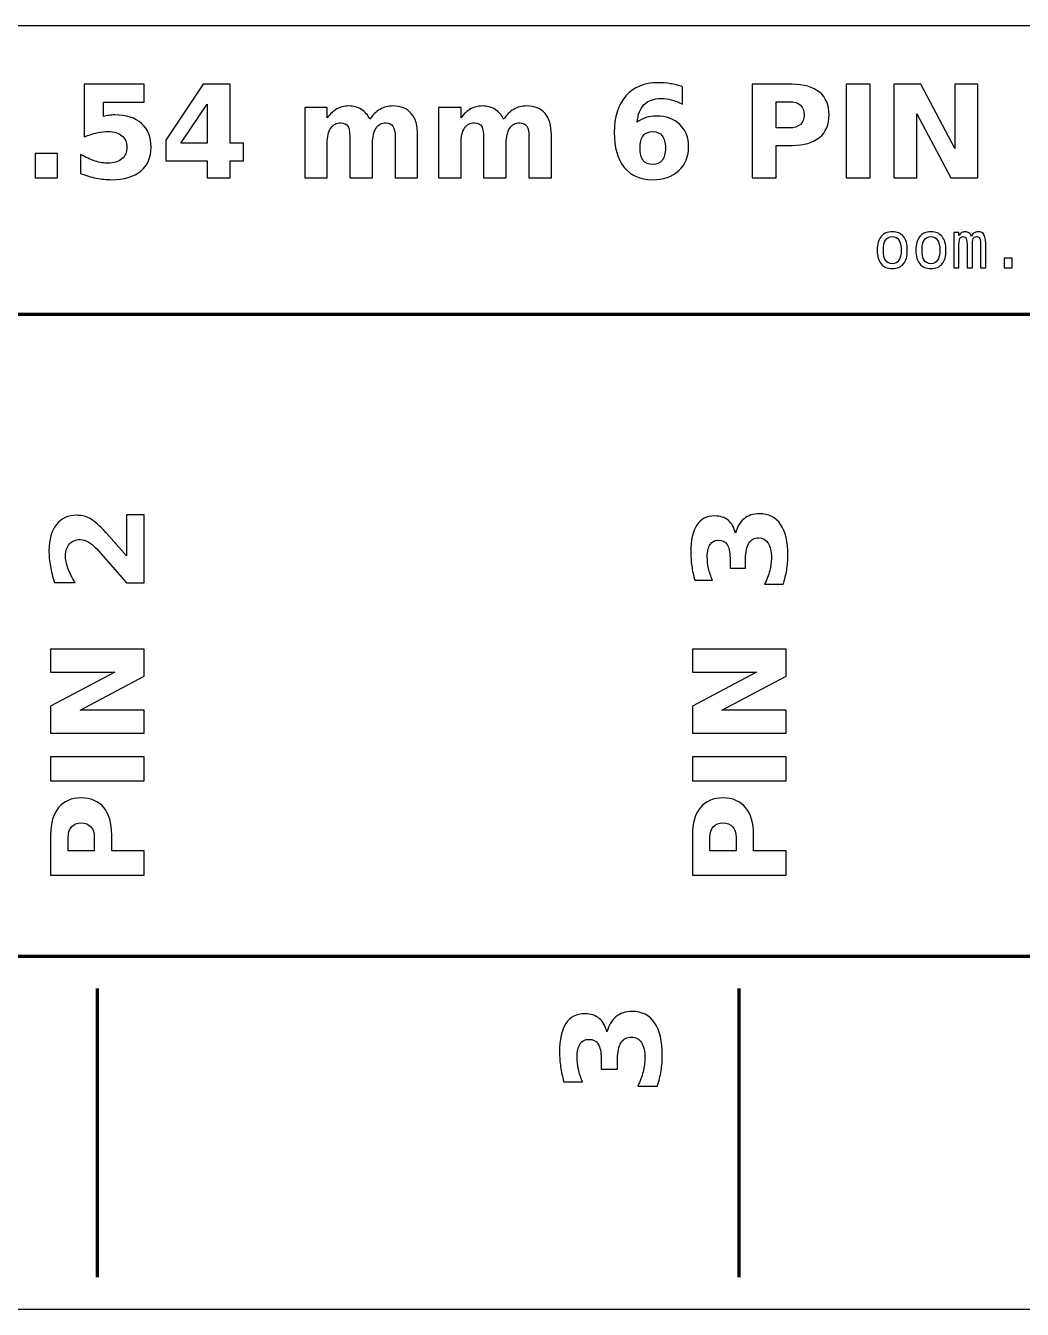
# Model space of a CAD drawing. Header units: centimetres. Extents: x -10.96 to -4.96, y -15.85 to -13.85.
# Drawn here: x -9.612 to -8.059, y -15.85 to -13.85 of the extents above; entities that cross this region are included whole.
import ezdxf

# ---------------------------------------------------------------- set-up
doc = ezdxf.new("R2010")
doc.units = ezdxf.units.CM
doc.header["$MEASUREMENT"] = 0
doc.layers.add('Layer 1', color=7, linetype='Continuous')

msp = doc.modelspace()

# ---------------------------------------------------------------- linework, layer by layer
at = {"layer": 'Layer 1', "color": 7}
msp.add_open_spline([(-10.9625, -13.85), (-10.9625, -13.85), (-4.9625, -13.85), (-4.9625, -13.85), (-4.9625, -13.85), (-4.9625, -13.85), (-4.9625, -15.85), (-4.9625, -15.85), (-4.9625, -15.85), (-4.9625, -15.85), (-10.9625, -15.85), (-10.9625, -15.85), (-10.9625, -15.85), (-10.9625, -15.85), (-10.9625, -13.85), (-10.9625, -13.85)], degree=3, knots=[0, 0, 0, 0, 0.25, 0.25, 0.25, 0.25, 0.5, 0.5, 0.5, 0.5, 0.75, 0.75, 0.75, 0.75, 1, 1, 1, 1], dxfattribs=at)
at = {"layer": 'Layer 1', "color": 250}
for points, knots in [([(-8.5884, -13.94511), (-8.5884, -13.94511), (-8.5884, -13.97208), (-8.5884, -13.97208), (-8.5884, -13.97208), (-8.5946, -13.96914), (-8.6004, -13.96698), (-8.60586, -13.96558), (-8.60586, -13.96558), (-8.61133, -13.96418), (-8.6167, -13.96348), (-8.6219, -13.96348), (-8.6219, -13.96348), (-8.6331, -13.96348), (-8.6418, -13.96658), (-8.64806, -13.97281), (-8.64806, -13.97281), (-8.6543, -13.97901), (-8.65796, -13.98824), (-8.659, -14.00048), (-8.659, -14.00048), (-8.6547, -13.99731), (-8.65003, -13.99491), (-8.64503, -13.99331), (-8.64503, -13.99331), (-8.64003, -13.99171), (-8.63456, -13.99091), (-8.62863, -13.99091), (-8.62863, -13.99091), (-8.61373, -13.99091), (-8.6017, -13.99528), (-8.59256, -14.00401), (-8.59256, -14.00401), (-8.5834, -14.01271), (-8.57883, -14.02414), (-8.57883, -14.03828), (-8.57883, -14.03828), (-8.57883, -14.05391), (-8.58393, -14.06641), (-8.59416, -14.07584), (-8.59416, -14.07584), (-8.60436, -14.08524), (-8.6181, -14.08994), (-8.63526, -14.08994), (-8.63526, -14.08994), (-8.6542, -14.08994), (-8.66886, -14.08354), (-8.67926, -14.07074), (-8.67926, -14.07074), (-8.68963, -14.05798), (-8.69483, -14.03981), (-8.69483, -14.01631), (-8.69483, -14.01631), (-8.69483, -13.99224), (-8.68876, -13.97331), (-8.67663, -13.95954), (-8.67663, -13.95954), (-8.66446, -13.94578), (-8.64783, -13.93888), (-8.62666, -13.93888), (-8.62666, -13.93888), (-8.61996, -13.93888), (-8.61346, -13.93941), (-8.60713, -13.94044), (-8.60713, -13.94044), (-8.60083, -13.94148), (-8.5946, -13.94304), (-8.5884, -13.94511)], [0, 0, 0, 0, 0.0588235, 0.0588235, 0.0588235, 0.0588235, 0.1176471, 0.1176471, 0.1176471, 0.1176471, 0.1764706, 0.1764706, 0.1764706, 0.1764706, 0.2352941, 0.2352941, 0.2352941, 0.2352941, 0.2941176, 0.2941176, 0.2941176, 0.2941176, 0.3529412, 0.3529412, 0.3529412, 0.3529412, 0.4117647, 0.4117647, 0.4117647, 0.4117647, 0.4705882, 0.4705882, 0.4705882, 0.4705882, 0.5294118, 0.5294118, 0.5294118, 0.5294118, 0.5882353, 0.5882353, 0.5882353, 0.5882353, 0.6470588, 0.6470588, 0.6470588, 0.6470588, 0.7058824, 0.7058824, 0.7058824, 0.7058824, 0.7647059, 0.7647059, 0.7647059, 0.7647059, 0.8235294, 0.8235294, 0.8235294, 0.8235294, 0.8823529, 0.8823529, 0.8823529, 0.8823529, 0.9411765, 0.9411765, 0.9411765, 0.9411765, 1, 1, 1, 1]), ([(-9.52043, -13.94131), (-9.52043, -13.94131), (-9.42696, -13.94131), (-9.42696, -13.94131), (-9.42696, -13.94131), (-9.42696, -13.94131), (-9.42696, -13.96894), (-9.42696, -13.96894), (-9.42696, -13.96894), (-9.42696, -13.96894), (-9.49046, -13.96894), (-9.49046, -13.96894), (-9.49046, -13.96894), (-9.49046, -13.96894), (-9.49046, -13.99151), (-9.49046, -13.99151), (-9.49046, -13.99151), (-9.4876, -13.99074), (-9.48473, -13.99014), (-9.48183, -13.98971), (-9.48183, -13.98971), (-9.47893, -13.98928), (-9.4759, -13.98908), (-9.4728, -13.98908), (-9.4728, -13.98908), (-9.455, -13.98908), (-9.44116, -13.99351), (-9.43126, -14.00241), (-9.43126, -14.00241), (-9.42136, -14.01128), (-9.41643, -14.02368), (-9.41643, -14.03954), (-9.41643, -14.03954), (-9.41643, -14.05531), (-9.42183, -14.06764), (-9.4326, -14.07658), (-9.4326, -14.07658), (-9.44336, -14.08548), (-9.45833, -14.08994), (-9.47746, -14.08994), (-9.47746, -14.08994), (-9.48573, -14.08994), (-9.49393, -14.08914), (-9.50203, -14.08754), (-9.50203, -14.08754), (-9.51013, -14.08594), (-9.5182, -14.08354), (-9.5262, -14.08028), (-9.5262, -14.08028), (-9.5262, -14.08028), (-9.5262, -14.05068), (-9.5262, -14.05068), (-9.5262, -14.05068), (-9.51826, -14.05524), (-9.51073, -14.05864), (-9.5036, -14.06091), (-9.5036, -14.06091), (-9.49646, -14.06321), (-9.48973, -14.06434), (-9.48343, -14.06434), (-9.48343, -14.06434), (-9.4743, -14.06434), (-9.46713, -14.06211), (-9.4619, -14.05764), (-9.4619, -14.05764), (-9.45666, -14.05321), (-9.45403, -14.04718), (-9.45403, -14.03954), (-9.45403, -14.03954), (-9.45403, -14.03188), (-9.45666, -14.02584), (-9.4619, -14.02141), (-9.4619, -14.02141), (-9.46713, -14.01698), (-9.4743, -14.01478), (-9.48343, -14.01478), (-9.48343, -14.01478), (-9.48883, -14.01478), (-9.4946, -14.01548), (-9.5007, -14.01688), (-9.5007, -14.01688), (-9.50683, -14.01828), (-9.5134, -14.02044), (-9.52043, -14.02338), (-9.52043, -14.02338), (-9.52043, -14.02338), (-9.52043, -13.94131), (-9.52043, -13.94131)], [0, 0, 0, 0, 0.0454545, 0.0454545, 0.0454545, 0.0454545, 0.0909091, 0.0909091, 0.0909091, 0.0909091, 0.1363636, 0.1363636, 0.1363636, 0.1363636, 0.1818182, 0.1818182, 0.1818182, 0.1818182, 0.2272727, 0.2272727, 0.2272727, 0.2272727, 0.2727273, 0.2727273, 0.2727273, 0.2727273, 0.3181818, 0.3181818, 0.3181818, 0.3181818, 0.3636364, 0.3636364, 0.3636364, 0.3636364, 0.4090909, 0.4090909, 0.4090909, 0.4090909, 0.4545455, 0.4545455, 0.4545455, 0.4545455, 0.5, 0.5, 0.5, 0.5, 0.5454545, 0.5454545, 0.5454545, 0.5454545, 0.5909091, 0.5909091, 0.5909091, 0.5909091, 0.6363636, 0.6363636, 0.6363636, 0.6363636, 0.6818182, 0.6818182, 0.6818182, 0.6818182, 0.7272727, 0.7272727, 0.7272727, 0.7272727, 0.7727273, 0.7727273, 0.7727273, 0.7727273, 0.8181818, 0.8181818, 0.8181818, 0.8181818, 0.8636364, 0.8636364, 0.8636364, 0.8636364, 0.9090909, 0.9090909, 0.9090909, 0.9090909, 0.9545455, 0.9545455, 0.9545455, 0.9545455, 1, 1, 1, 1]), ([(-9.33506, -13.94131), (-9.33506, -13.94131), (-9.29326, -13.94131), (-9.29326, -13.94131), (-9.29326, -13.94131), (-9.29326, -13.94131), (-9.29326, -14.03331), (-9.29326, -14.03331), (-9.29326, -14.03331), (-9.29326, -14.03331), (-9.27246, -14.03331), (-9.27246, -14.03331), (-9.27246, -14.03331), (-9.27246, -14.03331), (-9.27246, -14.06054), (-9.27246, -14.06054), (-9.27246, -14.06054), (-9.27246, -14.06054), (-9.29326, -14.06054), (-9.29326, -14.06054), (-9.29326, -14.06054), (-9.29326, -14.06054), (-9.29326, -14.08711), (-9.29326, -14.08711), (-9.29326, -14.08711), (-9.29326, -14.08711), (-9.32879, -14.08711), (-9.32879, -14.08711), (-9.32879, -14.08711), (-9.32879, -14.08711), (-9.32879, -14.06054), (-9.32879, -14.06054), (-9.32879, -14.06054), (-9.32879, -14.06054), (-9.39346, -14.06054), (-9.39346, -14.06054), (-9.39346, -14.06054), (-9.39346, -14.06054), (-9.39346, -14.02831), (-9.39346, -14.02831), (-9.39346, -14.02831), (-9.39346, -14.02831), (-9.33506, -13.94131), (-9.33506, -13.94131)], [0, 0, 0, 0, 0.0909091, 0.0909091, 0.0909091, 0.0909091, 0.1818182, 0.1818182, 0.1818182, 0.1818182, 0.2727273, 0.2727273, 0.2727273, 0.2727273, 0.3636364, 0.3636364, 0.3636364, 0.3636364, 0.4545455, 0.4545455, 0.4545455, 0.4545455, 0.5454545, 0.5454545, 0.5454545, 0.5454545, 0.6363636, 0.6363636, 0.6363636, 0.6363636, 0.7272727, 0.7272727, 0.7272727, 0.7272727, 0.8181818, 0.8181818, 0.8181818, 0.8181818, 0.9090909, 0.9090909, 0.9090909, 0.9090909, 1, 1, 1, 1]), ([(-8.48006, -13.94131), (-8.48006, -13.94131), (-8.41766, -13.94131), (-8.41766, -13.94131), (-8.41766, -13.94131), (-8.3991, -13.94131), (-8.38486, -13.94544), (-8.37493, -13.95368), (-8.37493, -13.95368), (-8.365, -13.96191), (-8.36003, -13.97364), (-8.36003, -13.98888), (-8.36003, -13.98888), (-8.36003, -14.00414), (-8.365, -14.01591), (-8.37493, -14.02414), (-8.37493, -14.02414), (-8.38486, -14.03238), (-8.3991, -14.03651), (-8.41766, -14.03651), (-8.41766, -14.03651), (-8.41766, -14.03651), (-8.44246, -14.03651), (-8.44246, -14.03651), (-8.44246, -14.03651), (-8.44246, -14.03651), (-8.44246, -14.08711), (-8.44246, -14.08711), (-8.44246, -14.08711), (-8.44246, -14.08711), (-8.48006, -14.08711), (-8.48006, -14.08711), (-8.48006, -14.08711), (-8.48006, -14.08711), (-8.48006, -13.94131), (-8.48006, -13.94131)], [0, 0, 0, 0, 0.1111111, 0.1111111, 0.1111111, 0.1111111, 0.2222222, 0.2222222, 0.2222222, 0.2222222, 0.3333333, 0.3333333, 0.3333333, 0.3333333, 0.4444444, 0.4444444, 0.4444444, 0.4444444, 0.5555556, 0.5555556, 0.5555556, 0.5555556, 0.6666667, 0.6666667, 0.6666667, 0.6666667, 0.7777778, 0.7777778, 0.7777778, 0.7777778, 0.8888889, 0.8888889, 0.8888889, 0.8888889, 1, 1, 1, 1]), ([(-8.33349, -13.94131), (-8.33349, -13.94131), (-8.29589, -13.94131), (-8.29589, -13.94131), (-8.29589, -13.94131), (-8.29589, -13.94131), (-8.29589, -14.08711), (-8.29589, -14.08711), (-8.29589, -14.08711), (-8.29589, -14.08711), (-8.33349, -14.08711), (-8.33349, -14.08711), (-8.33349, -14.08711), (-8.33349, -14.08711), (-8.33349, -13.94131), (-8.33349, -13.94131)], [0, 0, 0, 0, 0.25, 0.25, 0.25, 0.25, 0.5, 0.5, 0.5, 0.5, 0.75, 0.75, 0.75, 0.75, 1, 1, 1, 1]), ([(-8.25909, -13.94131), (-8.25909, -13.94131), (-8.21709, -13.94131), (-8.21709, -13.94131), (-8.21709, -13.94131), (-8.21709, -13.94131), (-8.16406, -14.04131), (-8.16406, -14.04131), (-8.16406, -14.04131), (-8.16406, -14.04131), (-8.16406, -13.94131), (-8.16406, -13.94131), (-8.16406, -13.94131), (-8.16406, -13.94131), (-8.12843, -13.94131), (-8.12843, -13.94131), (-8.12843, -13.94131), (-8.12843, -13.94131), (-8.12843, -14.08711), (-8.12843, -14.08711), (-8.12843, -14.08711), (-8.12843, -14.08711), (-8.17043, -14.08711), (-8.17043, -14.08711), (-8.17043, -14.08711), (-8.17043, -14.08711), (-8.22346, -13.98711), (-8.22346, -13.98711), (-8.22346, -13.98711), (-8.22346, -13.98711), (-8.22346, -14.08711), (-8.22346, -14.08711), (-8.22346, -14.08711), (-8.22346, -14.08711), (-8.25909, -14.08711), (-8.25909, -14.08711), (-8.25909, -14.08711), (-8.25909, -14.08711), (-8.25909, -13.94131), (-8.25909, -13.94131)], [0, 0, 0, 0, 0.1, 0.1, 0.1, 0.1, 0.2, 0.2, 0.2, 0.2, 0.3, 0.3, 0.3, 0.3, 0.4, 0.4, 0.4, 0.4, 0.5, 0.5, 0.5, 0.5, 0.6, 0.6, 0.6, 0.6, 0.7, 0.7, 0.7, 0.7, 0.8, 0.8, 0.8, 0.8, 0.9, 0.9, 0.9, 0.9, 1, 1, 1, 1]), ([(-9.32879, -13.97228), (-9.32879, -13.97228), (-9.37003, -14.03331), (-9.37003, -14.03331), (-9.37003, -14.03331), (-9.37003, -14.03331), (-9.32879, -14.03331), (-9.32879, -14.03331), (-9.32879, -14.03331), (-9.32879, -14.03331), (-9.32879, -13.97228), (-9.32879, -13.97228)], [0, 0, 0, 0, 0.3333333, 0.3333333, 0.3333333, 0.3333333, 0.6666667, 0.6666667, 0.6666667, 0.6666667, 1, 1, 1, 1]), ([(-9.07549, -13.99591), (-9.07106, -13.98914), (-9.06583, -13.98398), (-9.05973, -13.98044), (-9.05973, -13.98044), (-9.05363, -13.97688), (-9.04696, -13.97511), (-9.03966, -13.97511), (-9.03966, -13.97511), (-9.02709, -13.97511), (-9.01753, -13.97898), (-9.01096, -13.98674), (-9.01096, -13.98674), (-9.00439, -13.99448), (-9.00109, -14.00574), (-9.00109, -14.02051), (-9.00109, -14.02051), (-9.00109, -14.02051), (-9.00109, -14.08711), (-9.00109, -14.08711), (-9.00109, -14.08711), (-9.00109, -14.08711), (-9.03626, -14.08711), (-9.03626, -14.08711), (-9.03626, -14.08711), (-9.03626, -14.08711), (-9.03626, -14.03008), (-9.03626, -14.03008), (-9.03626, -14.03008), (-9.03619, -14.02924), (-9.03616, -14.02838), (-9.03613, -14.02744), (-9.03613, -14.02744), (-9.03609, -14.02654), (-9.03606, -14.02524), (-9.03606, -14.02354), (-9.03606, -14.02354), (-9.03606, -14.01581), (-9.03719, -14.01018), (-9.03949, -14.00671), (-9.03949, -14.00671), (-9.04176, -14.00321), (-9.04543, -14.00148), (-9.05049, -14.00148), (-9.05049, -14.00148), (-9.05716, -14.00148), (-9.06226, -14.00421), (-9.06589, -14.00968), (-9.06589, -14.00968), (-9.06949, -14.01514), (-9.07136, -14.02304), (-9.07149, -14.03341), (-9.07149, -14.03341), (-9.07149, -14.03341), (-9.07149, -14.08711), (-9.07149, -14.08711), (-9.07149, -14.08711), (-9.07149, -14.08711), (-9.10666, -14.08711), (-9.10666, -14.08711), (-9.10666, -14.08711), (-9.10666, -14.08711), (-9.10666, -14.03008), (-9.10666, -14.03008), (-9.10666, -14.03008), (-9.10666, -14.01798), (-9.10769, -14.01018), (-9.10979, -14.00671), (-9.10979, -14.00671), (-9.11186, -14.00321), (-9.11556, -14.00148), (-9.12089, -14.00148), (-9.12089, -14.00148), (-9.12763, -14.00148), (-9.13279, -14.00424), (-9.13643, -14.00974), (-9.13643, -14.00974), (-9.14006, -14.01524), (-9.14189, -14.02308), (-9.14189, -14.03331), (-9.14189, -14.03331), (-9.14189, -14.03331), (-9.14189, -14.08711), (-9.14189, -14.08711), (-9.14189, -14.08711), (-9.14189, -14.08711), (-9.17706, -14.08711), (-9.17706, -14.08711), (-9.17706, -14.08711), (-9.17706, -14.08711), (-9.17706, -13.97774), (-9.17706, -13.97774), (-9.17706, -13.97774), (-9.17706, -13.97774), (-9.14189, -13.97774), (-9.14189, -13.97774), (-9.14189, -13.97774), (-9.14189, -13.97774), (-9.14189, -13.99378), (-9.14189, -13.99378), (-9.14189, -13.99378), (-9.13759, -13.98758), (-9.13266, -13.98294), (-9.12709, -13.97981), (-9.12709, -13.97981), (-9.12153, -13.97668), (-9.11539, -13.97511), (-9.10869, -13.97511), (-9.10869, -13.97511), (-9.10116, -13.97511), (-9.09446, -13.97694), (-9.08869, -13.98058), (-9.08869, -13.98058), (-9.08289, -13.98424), (-9.07849, -13.98934), (-9.07549, -13.99591)], [0, 0, 0, 0, 0.0344828, 0.0344828, 0.0344828, 0.0344828, 0.0689655, 0.0689655, 0.0689655, 0.0689655, 0.1034483, 0.1034483, 0.1034483, 0.1034483, 0.137931, 0.137931, 0.137931, 0.137931, 0.1724138, 0.1724138, 0.1724138, 0.1724138, 0.2068966, 0.2068966, 0.2068966, 0.2068966, 0.2413793, 0.2413793, 0.2413793, 0.2413793, 0.2758621, 0.2758621, 0.2758621, 0.2758621, 0.3103448, 0.3103448, 0.3103448, 0.3103448, 0.3448276, 0.3448276, 0.3448276, 0.3448276, 0.3793103, 0.3793103, 0.3793103, 0.3793103, 0.4137931, 0.4137931, 0.4137931, 0.4137931, 0.4482759, 0.4482759, 0.4482759, 0.4482759, 0.4827586, 0.4827586, 0.4827586, 0.4827586, 0.5172414, 0.5172414, 0.5172414, 0.5172414, 0.5517241, 0.5517241, 0.5517241, 0.5517241, 0.5862069, 0.5862069, 0.5862069, 0.5862069, 0.6206897, 0.6206897, 0.6206897, 0.6206897, 0.6551724, 0.6551724, 0.6551724, 0.6551724, 0.6896552, 0.6896552, 0.6896552, 0.6896552, 0.7241379, 0.7241379, 0.7241379, 0.7241379, 0.7586207, 0.7586207, 0.7586207, 0.7586207, 0.7931034, 0.7931034, 0.7931034, 0.7931034, 0.8275862, 0.8275862, 0.8275862, 0.8275862, 0.862069, 0.862069, 0.862069, 0.862069, 0.8965517, 0.8965517, 0.8965517, 0.8965517, 0.9310345, 0.9310345, 0.9310345, 0.9310345, 0.9655172, 0.9655172, 0.9655172, 0.9655172, 1, 1, 1, 1]), ([(-8.86709, -13.99591), (-8.86266, -13.98914), (-8.85743, -13.98398), (-8.85133, -13.98044), (-8.85133, -13.98044), (-8.84523, -13.97688), (-8.83856, -13.97511), (-8.83126, -13.97511), (-8.83126, -13.97511), (-8.81869, -13.97511), (-8.80913, -13.97898), (-8.80256, -13.98674), (-8.80256, -13.98674), (-8.79599, -13.99448), (-8.79269, -14.00574), (-8.79269, -14.02051), (-8.79269, -14.02051), (-8.79269, -14.02051), (-8.79269, -14.08711), (-8.79269, -14.08711), (-8.79269, -14.08711), (-8.79269, -14.08711), (-8.82786, -14.08711), (-8.82786, -14.08711), (-8.82786, -14.08711), (-8.82786, -14.08711), (-8.82786, -14.03008), (-8.82786, -14.03008), (-8.82786, -14.03008), (-8.82779, -14.02924), (-8.82776, -14.02838), (-8.82773, -14.02744), (-8.82773, -14.02744), (-8.82769, -14.02654), (-8.82766, -14.02524), (-8.82766, -14.02354), (-8.82766, -14.02354), (-8.82766, -14.01581), (-8.82879, -14.01018), (-8.83109, -14.00671), (-8.83109, -14.00671), (-8.83336, -14.00321), (-8.83703, -14.00148), (-8.84209, -14.00148), (-8.84209, -14.00148), (-8.84876, -14.00148), (-8.85386, -14.00421), (-8.85749, -14.00968), (-8.85749, -14.00968), (-8.86109, -14.01514), (-8.86296, -14.02304), (-8.86309, -14.03341), (-8.86309, -14.03341), (-8.86309, -14.03341), (-8.86309, -14.08711), (-8.86309, -14.08711), (-8.86309, -14.08711), (-8.86309, -14.08711), (-8.89826, -14.08711), (-8.89826, -14.08711), (-8.89826, -14.08711), (-8.89826, -14.08711), (-8.89826, -14.03008), (-8.89826, -14.03008), (-8.89826, -14.03008), (-8.89826, -14.01798), (-8.89929, -14.01018), (-8.90139, -14.00671), (-8.90139, -14.00671), (-8.90346, -14.00321), (-8.90716, -14.00148), (-8.91249, -14.00148), (-8.91249, -14.00148), (-8.91923, -14.00148), (-8.92439, -14.00424), (-8.92803, -14.00974), (-8.92803, -14.00974), (-8.93166, -14.01524), (-8.93349, -14.02308), (-8.93349, -14.03331), (-8.93349, -14.03331), (-8.93349, -14.03331), (-8.93349, -14.08711), (-8.93349, -14.08711), (-8.93349, -14.08711), (-8.93349, -14.08711), (-8.96866, -14.08711), (-8.96866, -14.08711), (-8.96866, -14.08711), (-8.96866, -14.08711), (-8.96866, -13.97774), (-8.96866, -13.97774), (-8.96866, -13.97774), (-8.96866, -13.97774), (-8.93349, -13.97774), (-8.93349, -13.97774), (-8.93349, -13.97774), (-8.93349, -13.97774), (-8.93349, -13.99378), (-8.93349, -13.99378), (-8.93349, -13.99378), (-8.92919, -13.98758), (-8.92426, -13.98294), (-8.91869, -13.97981), (-8.91869, -13.97981), (-8.91313, -13.97668), (-8.90699, -13.97511), (-8.90029, -13.97511), (-8.90029, -13.97511), (-8.89276, -13.97511), (-8.88606, -13.97694), (-8.88029, -13.98058), (-8.88029, -13.98058), (-8.87449, -13.98424), (-8.87009, -13.98934), (-8.86709, -13.99591)], [0, 0, 0, 0, 0.0344828, 0.0344828, 0.0344828, 0.0344828, 0.0689655, 0.0689655, 0.0689655, 0.0689655, 0.1034483, 0.1034483, 0.1034483, 0.1034483, 0.137931, 0.137931, 0.137931, 0.137931, 0.1724138, 0.1724138, 0.1724138, 0.1724138, 0.2068966, 0.2068966, 0.2068966, 0.2068966, 0.2413793, 0.2413793, 0.2413793, 0.2413793, 0.2758621, 0.2758621, 0.2758621, 0.2758621, 0.3103448, 0.3103448, 0.3103448, 0.3103448, 0.3448276, 0.3448276, 0.3448276, 0.3448276, 0.3793103, 0.3793103, 0.3793103, 0.3793103, 0.4137931, 0.4137931, 0.4137931, 0.4137931, 0.4482759, 0.4482759, 0.4482759, 0.4482759, 0.4827586, 0.4827586, 0.4827586, 0.4827586, 0.5172414, 0.5172414, 0.5172414, 0.5172414, 0.5517241, 0.5517241, 0.5517241, 0.5517241, 0.5862069, 0.5862069, 0.5862069, 0.5862069, 0.6206897, 0.6206897, 0.6206897, 0.6206897, 0.6551724, 0.6551724, 0.6551724, 0.6551724, 0.6896552, 0.6896552, 0.6896552, 0.6896552, 0.7241379, 0.7241379, 0.7241379, 0.7241379, 0.7586207, 0.7586207, 0.7586207, 0.7586207, 0.7931034, 0.7931034, 0.7931034, 0.7931034, 0.8275862, 0.8275862, 0.8275862, 0.8275862, 0.862069, 0.862069, 0.862069, 0.862069, 0.8965517, 0.8965517, 0.8965517, 0.8965517, 0.9310345, 0.9310345, 0.9310345, 0.9310345, 0.9655172, 0.9655172, 0.9655172, 0.9655172, 1, 1, 1, 1]), ([(-8.44246, -13.96854), (-8.44246, -13.96854), (-8.44246, -14.00928), (-8.44246, -14.00928), (-8.44246, -14.00928), (-8.44246, -14.00928), (-8.42166, -14.00928), (-8.42166, -14.00928), (-8.42166, -14.00928), (-8.41436, -14.00928), (-8.40873, -14.00751), (-8.40476, -14.00394), (-8.40476, -14.00394), (-8.4008, -14.00041), (-8.3988, -13.99538), (-8.3988, -13.98888), (-8.3988, -13.98888), (-8.3988, -13.98234), (-8.4008, -13.97734), (-8.40476, -13.97381), (-8.40476, -13.97381), (-8.40873, -13.97031), (-8.41436, -13.96854), (-8.42166, -13.96854), (-8.42166, -13.96854), (-8.42166, -13.96854), (-8.44246, -13.96854), (-8.44246, -13.96854)], [0, 0, 0, 0, 0.1428571, 0.1428571, 0.1428571, 0.1428571, 0.2857143, 0.2857143, 0.2857143, 0.2857143, 0.4285714, 0.4285714, 0.4285714, 0.4285714, 0.5714286, 0.5714286, 0.5714286, 0.5714286, 0.7142857, 0.7142857, 0.7142857, 0.7142857, 0.8571429, 0.8571429, 0.8571429, 0.8571429, 1, 1, 1, 1]), ([(-8.63486, -14.01514), (-8.64146, -14.01514), (-8.6464, -14.01728), (-8.64966, -14.02154), (-8.64966, -14.02154), (-8.65296, -14.02581), (-8.6546, -14.03221), (-8.6546, -14.04071), (-8.6546, -14.04071), (-8.6546, -14.04924), (-8.65296, -14.05564), (-8.64966, -14.05991), (-8.64966, -14.05991), (-8.6464, -14.06418), (-8.64146, -14.06631), (-8.63486, -14.06631), (-8.63486, -14.06631), (-8.62823, -14.06631), (-8.62326, -14.06418), (-8.62, -14.05991), (-8.62, -14.05991), (-8.6167, -14.05564), (-8.61506, -14.04924), (-8.61506, -14.04071), (-8.61506, -14.04071), (-8.61506, -14.03221), (-8.6167, -14.02581), (-8.62, -14.02154), (-8.62, -14.02154), (-8.62326, -14.01728), (-8.62823, -14.01514), (-8.63486, -14.01514)], [0, 0, 0, 0, 0.125, 0.125, 0.125, 0.125, 0.25, 0.25, 0.25, 0.25, 0.375, 0.375, 0.375, 0.375, 0.5, 0.5, 0.5, 0.5, 0.625, 0.625, 0.625, 0.625, 0.75, 0.75, 0.75, 0.75, 0.875, 0.875, 0.875, 0.875, 1, 1, 1, 1]), ([(-9.5972, -14.04931), (-9.5972, -14.04931), (-9.56203, -14.04931), (-9.56203, -14.04931), (-9.56203, -14.04931), (-9.56203, -14.04931), (-9.56203, -14.08711), (-9.56203, -14.08711), (-9.56203, -14.08711), (-9.56203, -14.08711), (-9.5972, -14.08711), (-9.5972, -14.08711), (-9.5972, -14.08711), (-9.5972, -14.08711), (-9.5972, -14.04931), (-9.5972, -14.04931)], [0, 0, 0, 0, 0.25, 0.25, 0.25, 0.25, 0.5, 0.5, 0.5, 0.5, 0.75, 0.75, 0.75, 0.75, 1, 1, 1, 1]), ([(-8.26153, -14.1711), (-8.25394, -14.1711), (-8.24814, -14.17355), (-8.24413, -14.17847), (-8.24413, -14.17847), (-8.24011, -14.18338), (-8.23809, -14.1905), (-8.23809, -14.1998), (-8.23809, -14.1998), (-8.23809, -14.20915), (-8.24009, -14.21627), (-8.24409, -14.22117), (-8.24409, -14.22117), (-8.24811, -14.22607), (-8.25391, -14.22852), (-8.26153, -14.22852), (-8.26153, -14.22852), (-8.26913, -14.22852), (-8.27491, -14.22607), (-8.27893, -14.22117), (-8.27893, -14.22117), (-8.28293, -14.21627), (-8.28493, -14.20915), (-8.28493, -14.1998), (-8.28493, -14.1998), (-8.28493, -14.1905), (-8.28293, -14.18338), (-8.27893, -14.17847), (-8.27893, -14.17847), (-8.27491, -14.17355), (-8.26913, -14.1711), (-8.26153, -14.1711)], [0, 0, 0, 0, 0.125, 0.125, 0.125, 0.125, 0.25, 0.25, 0.25, 0.25, 0.375, 0.375, 0.375, 0.375, 0.5, 0.5, 0.5, 0.5, 0.625, 0.625, 0.625, 0.625, 0.75, 0.75, 0.75, 0.75, 0.875, 0.875, 0.875, 0.875, 1, 1, 1, 1]), ([(-8.26153, -14.17872), (-8.26609, -14.17872), (-8.26954, -14.18048), (-8.27189, -14.18403), (-8.27189, -14.18403), (-8.27424, -14.18758), (-8.27541, -14.19285), (-8.27541, -14.1998), (-8.27541, -14.1998), (-8.27541, -14.20673), (-8.27424, -14.21198), (-8.27189, -14.21555), (-8.27189, -14.21555), (-8.26954, -14.21912), (-8.26609, -14.2209), (-8.26153, -14.2209), (-8.26153, -14.2209), (-8.25694, -14.2209), (-8.25348, -14.21912), (-8.25113, -14.21555), (-8.25113, -14.21555), (-8.24878, -14.21198), (-8.24761, -14.20673), (-8.24761, -14.1998), (-8.24761, -14.1998), (-8.24761, -14.19285), (-8.24878, -14.18758), (-8.25113, -14.18403), (-8.25113, -14.18403), (-8.25348, -14.18048), (-8.25694, -14.17872), (-8.26153, -14.17872)], [0, 0, 0, 0, 0.125, 0.125, 0.125, 0.125, 0.25, 0.25, 0.25, 0.25, 0.375, 0.375, 0.375, 0.375, 0.5, 0.5, 0.5, 0.5, 0.625, 0.625, 0.625, 0.625, 0.75, 0.75, 0.75, 0.75, 0.875, 0.875, 0.875, 0.875, 1, 1, 1, 1]), ([(-8.20133, -14.1711), (-8.19374, -14.1711), (-8.18794, -14.17355), (-8.18393, -14.17847), (-8.18393, -14.17847), (-8.17991, -14.18338), (-8.17789, -14.1905), (-8.17789, -14.1998), (-8.17789, -14.1998), (-8.17789, -14.20915), (-8.17989, -14.21627), (-8.18389, -14.22117), (-8.18389, -14.22117), (-8.18791, -14.22607), (-8.19371, -14.22852), (-8.20133, -14.22852), (-8.20133, -14.22852), (-8.20893, -14.22852), (-8.21471, -14.22607), (-8.21873, -14.22117), (-8.21873, -14.22117), (-8.22273, -14.21627), (-8.22473, -14.20915), (-8.22473, -14.1998), (-8.22473, -14.1998), (-8.22473, -14.1905), (-8.22273, -14.18338), (-8.21873, -14.17847), (-8.21873, -14.17847), (-8.21471, -14.17355), (-8.20893, -14.1711), (-8.20133, -14.1711)], [0, 0, 0, 0, 0.125, 0.125, 0.125, 0.125, 0.25, 0.25, 0.25, 0.25, 0.375, 0.375, 0.375, 0.375, 0.5, 0.5, 0.5, 0.5, 0.625, 0.625, 0.625, 0.625, 0.75, 0.75, 0.75, 0.75, 0.875, 0.875, 0.875, 0.875, 1, 1, 1, 1]), ([(-8.20133, -14.17872), (-8.20589, -14.17872), (-8.20934, -14.18048), (-8.21169, -14.18403), (-8.21169, -14.18403), (-8.21404, -14.18758), (-8.21521, -14.19285), (-8.21521, -14.1998), (-8.21521, -14.1998), (-8.21521, -14.20673), (-8.21404, -14.21198), (-8.21169, -14.21555), (-8.21169, -14.21555), (-8.20934, -14.21912), (-8.20589, -14.2209), (-8.20133, -14.2209), (-8.20133, -14.2209), (-8.19674, -14.2209), (-8.19328, -14.21912), (-8.19093, -14.21555), (-8.19093, -14.21555), (-8.18858, -14.21198), (-8.18741, -14.20673), (-8.18741, -14.1998), (-8.18741, -14.1998), (-8.18741, -14.19285), (-8.18858, -14.18758), (-8.19093, -14.18403), (-8.19093, -14.18403), (-8.19328, -14.18048), (-8.19674, -14.17872), (-8.20133, -14.17872)], [0, 0, 0, 0, 0.125, 0.125, 0.125, 0.125, 0.25, 0.25, 0.25, 0.25, 0.375, 0.375, 0.375, 0.375, 0.5, 0.5, 0.5, 0.5, 0.625, 0.625, 0.625, 0.625, 0.75, 0.75, 0.75, 0.75, 0.875, 0.875, 0.875, 0.875, 1, 1, 1, 1]), ([(-8.13821, -14.17798), (-8.13711, -14.17563), (-8.13569, -14.1739), (-8.13398, -14.17278), (-8.13398, -14.17278), (-8.13228, -14.17167), (-8.13021, -14.1711), (-8.12781, -14.1711), (-8.12781, -14.1711), (-8.12341, -14.1711), (-8.12031, -14.1728), (-8.11851, -14.1762), (-8.11851, -14.1762), (-8.11669, -14.1796), (-8.11579, -14.186), (-8.11579, -14.19542), (-8.11579, -14.19542), (-8.11579, -14.19542), (-8.11579, -14.2271), (-8.11579, -14.2271), (-8.11579, -14.2271), (-8.11579, -14.2271), (-8.12399, -14.2271), (-8.12399, -14.2271), (-8.12399, -14.2271), (-8.12399, -14.2271), (-8.12399, -14.1958), (-8.12399, -14.1958), (-8.12399, -14.1958), (-8.12399, -14.18808), (-8.12443, -14.1833), (-8.12529, -14.18142), (-8.12529, -14.18142), (-8.12614, -14.17955), (-8.12773, -14.17862), (-8.13001, -14.17862), (-8.13001, -14.17862), (-8.13261, -14.17862), (-8.13439, -14.17962), (-8.13536, -14.18162), (-8.13536, -14.18162), (-8.13631, -14.18362), (-8.13679, -14.18835), (-8.13679, -14.1958), (-8.13679, -14.1958), (-8.13679, -14.1958), (-8.13679, -14.2271), (-8.13679, -14.2271), (-8.13679, -14.2271), (-8.13679, -14.2271), (-8.14499, -14.2271), (-8.14499, -14.2271), (-8.14499, -14.2271), (-8.14499, -14.2271), (-8.14499, -14.1958), (-8.14499, -14.1958), (-8.14499, -14.1958), (-8.14499, -14.18798), (-8.14546, -14.18317), (-8.14639, -14.18135), (-8.14639, -14.18135), (-8.14731, -14.17953), (-8.14898, -14.17862), (-8.15139, -14.17862), (-8.15139, -14.17862), (-8.15378, -14.17862), (-8.15543, -14.17962), (-8.15634, -14.18162), (-8.15634, -14.18162), (-8.15728, -14.18362), (-8.15774, -14.18835), (-8.15774, -14.1958), (-8.15774, -14.1958), (-8.15774, -14.1958), (-8.15774, -14.2271), (-8.15774, -14.2271), (-8.15774, -14.2271), (-8.15774, -14.2271), (-8.16589, -14.2271), (-8.16589, -14.2271), (-8.16589, -14.2271), (-8.16589, -14.2271), (-8.16589, -14.17242), (-8.16589, -14.17242), (-8.16589, -14.17242), (-8.16589, -14.17242), (-8.15774, -14.17242), (-8.15774, -14.17242), (-8.15774, -14.17242), (-8.15774, -14.17242), (-8.15774, -14.1771), (-8.15774, -14.1771), (-8.15774, -14.1771), (-8.15668, -14.17515), (-8.15533, -14.17367), (-8.15371, -14.17263), (-8.15371, -14.17263), (-8.15211, -14.17162), (-8.15028, -14.1711), (-8.14823, -14.1711), (-8.14823, -14.1711), (-8.14574, -14.1711), (-8.14369, -14.17167), (-8.14204, -14.1728), (-8.14204, -14.1728), (-8.14039, -14.17395), (-8.13913, -14.17567), (-8.13821, -14.17798)], [0, 0, 0, 0, 0.037037, 0.037037, 0.037037, 0.037037, 0.0740741, 0.0740741, 0.0740741, 0.0740741, 0.1111111, 0.1111111, 0.1111111, 0.1111111, 0.1481481, 0.1481481, 0.1481481, 0.1481481, 0.1851852, 0.1851852, 0.1851852, 0.1851852, 0.2222222, 0.2222222, 0.2222222, 0.2222222, 0.2592593, 0.2592593, 0.2592593, 0.2592593, 0.2962963, 0.2962963, 0.2962963, 0.2962963, 0.3333333, 0.3333333, 0.3333333, 0.3333333, 0.3703704, 0.3703704, 0.3703704, 0.3703704, 0.4074074, 0.4074074, 0.4074074, 0.4074074, 0.4444444, 0.4444444, 0.4444444, 0.4444444, 0.4814815, 0.4814815, 0.4814815, 0.4814815, 0.5185185, 0.5185185, 0.5185185, 0.5185185, 0.5555556, 0.5555556, 0.5555556, 0.5555556, 0.5925926, 0.5925926, 0.5925926, 0.5925926, 0.6296296, 0.6296296, 0.6296296, 0.6296296, 0.6666667, 0.6666667, 0.6666667, 0.6666667, 0.7037037, 0.7037037, 0.7037037, 0.7037037, 0.7407407, 0.7407407, 0.7407407, 0.7407407, 0.7777778, 0.7777778, 0.7777778, 0.7777778, 0.8148148, 0.8148148, 0.8148148, 0.8148148, 0.8518519, 0.8518519, 0.8518519, 0.8518519, 0.8888889, 0.8888889, 0.8888889, 0.8888889, 0.9259259, 0.9259259, 0.9259259, 0.9259259, 0.962963, 0.962963, 0.962963, 0.962963, 1, 1, 1, 1]), ([(-8.08713, -14.2122), (-8.08713, -14.2122), (-8.07483, -14.2122), (-8.07483, -14.2122), (-8.07483, -14.2122), (-8.07483, -14.2122), (-8.07483, -14.2271), (-8.07483, -14.2271), (-8.07483, -14.2271), (-8.07483, -14.2271), (-8.08713, -14.2271), (-8.08713, -14.2271), (-8.08713, -14.2271), (-8.08713, -14.2271), (-8.08713, -14.2122), (-8.08713, -14.2122)], [0, 0, 0, 0, 0.25, 0.25, 0.25, 0.25, 0.5, 0.5, 0.5, 0.5, 0.75, 0.75, 0.75, 0.75, 1, 1, 1, 1]), ([(-9.45473, -14.67607), (-9.45473, -14.67607), (-9.45473, -14.6119), (-9.45473, -14.6119), (-9.45473, -14.6119), (-9.45473, -14.6119), (-9.4271, -14.6119), (-9.4271, -14.6119), (-9.4271, -14.6119), (-9.4271, -14.6119), (-9.4271, -14.71787), (-9.4271, -14.71787), (-9.4271, -14.71787), (-9.4271, -14.71787), (-9.45473, -14.71787), (-9.45473, -14.71787), (-9.45473, -14.71787), (-9.45473, -14.71787), (-9.5017, -14.66463), (-9.5017, -14.66463), (-9.5017, -14.66463), (-9.506, -14.65987), (-9.5102, -14.65637), (-9.5143, -14.6541), (-9.5143, -14.6541), (-9.5184, -14.6518), (-9.52267, -14.65067), (-9.5271, -14.65067), (-9.5271, -14.65067), (-9.53393, -14.65067), (-9.53943, -14.65297), (-9.5436, -14.65757), (-9.5436, -14.65757), (-9.54777, -14.66213), (-9.54983, -14.66823), (-9.54983, -14.67587), (-9.54983, -14.67587), (-9.54983, -14.68173), (-9.54857, -14.68813), (-9.54607, -14.6951), (-9.54607, -14.6951), (-9.54357, -14.70207), (-9.53983, -14.70953), (-9.5349, -14.71747), (-9.5349, -14.71747), (-9.5349, -14.71747), (-9.56693, -14.71747), (-9.56693, -14.71747), (-9.56693, -14.71747), (-9.56973, -14.709), (-9.57187, -14.70063), (-9.57333, -14.69237), (-9.57333, -14.69237), (-9.5748, -14.6841), (-9.57553, -14.676), (-9.57553, -14.66803), (-9.57553, -14.66803), (-9.57553, -14.6506), (-9.5717, -14.63703), (-9.564, -14.62737), (-9.564, -14.62737), (-9.55633, -14.6177), (-9.54563, -14.61287), (-9.53187, -14.61287), (-9.53187, -14.61287), (-9.52393, -14.61287), (-9.51653, -14.61493), (-9.50967, -14.61903), (-9.50967, -14.61903), (-9.5028, -14.62313), (-9.4936, -14.63177), (-9.48207, -14.6449), (-9.48207, -14.6449), (-9.48207, -14.6449), (-9.45473, -14.67607), (-9.45473, -14.67607)], [0, 0, 0, 0, 0.0526316, 0.0526316, 0.0526316, 0.0526316, 0.1052632, 0.1052632, 0.1052632, 0.1052632, 0.1578947, 0.1578947, 0.1578947, 0.1578947, 0.2105263, 0.2105263, 0.2105263, 0.2105263, 0.2631579, 0.2631579, 0.2631579, 0.2631579, 0.3157895, 0.3157895, 0.3157895, 0.3157895, 0.3684211, 0.3684211, 0.3684211, 0.3684211, 0.4210526, 0.4210526, 0.4210526, 0.4210526, 0.4736842, 0.4736842, 0.4736842, 0.4736842, 0.5263158, 0.5263158, 0.5263158, 0.5263158, 0.5789474, 0.5789474, 0.5789474, 0.5789474, 0.6315789, 0.6315789, 0.6315789, 0.6315789, 0.6842105, 0.6842105, 0.6842105, 0.6842105, 0.7368421, 0.7368421, 0.7368421, 0.7368421, 0.7894737, 0.7894737, 0.7894737, 0.7894737, 0.8421053, 0.8421053, 0.8421053, 0.8421053, 0.8947368, 0.8947368, 0.8947368, 0.8947368, 0.9473684, 0.9473684, 0.9473684, 0.9473684, 1, 1, 1, 1]), ([(-8.50573, -14.64053), (-8.5032, -14.63073), (-8.49877, -14.62323), (-8.4925, -14.61813), (-8.4925, -14.61813), (-8.4862, -14.61303), (-8.47823, -14.61047), (-8.46853, -14.61047), (-8.46853, -14.61047), (-8.45407, -14.61047), (-8.44307, -14.616), (-8.43553, -14.62707), (-8.43553, -14.62707), (-8.42803, -14.63813), (-8.42427, -14.65427), (-8.42427, -14.6755), (-8.42427, -14.6755), (-8.42427, -14.683), (-8.42487, -14.6905), (-8.42607, -14.69803), (-8.42607, -14.69803), (-8.42727, -14.70553), (-8.4291, -14.71297), (-8.4315, -14.72033), (-8.4315, -14.72033), (-8.4315, -14.72033), (-8.4605, -14.72033), (-8.4605, -14.72033), (-8.4605, -14.72033), (-8.457, -14.7133), (-8.45433, -14.70633), (-8.45253, -14.6994), (-8.45253, -14.6994), (-8.45077, -14.69247), (-8.44987, -14.68563), (-8.44987, -14.67893), (-8.44987, -14.67893), (-8.44987, -14.66897), (-8.4516, -14.66133), (-8.45503, -14.65603), (-8.45503, -14.65603), (-8.4585, -14.65073), (-8.46343, -14.64807), (-8.4699, -14.64807), (-8.4699, -14.64807), (-8.47653, -14.64807), (-8.48157, -14.6508), (-8.48497, -14.65623), (-8.48497, -14.65623), (-8.4884, -14.66167), (-8.4901, -14.6697), (-8.4901, -14.6803), (-8.4901, -14.6803), (-8.4901, -14.6803), (-8.4901, -14.69533), (-8.4901, -14.69533), (-8.4901, -14.69533), (-8.4901, -14.69533), (-8.51433, -14.69533), (-8.51433, -14.69533), (-8.51433, -14.69533), (-8.51433, -14.69533), (-8.51433, -14.67953), (-8.51433, -14.67953), (-8.51433, -14.67953), (-8.51433, -14.67007), (-8.5158, -14.66307), (-8.51877, -14.65843), (-8.51877, -14.65843), (-8.52173, -14.6538), (-8.52623, -14.6515), (-8.53227, -14.6515), (-8.53227, -14.6515), (-8.53787, -14.6515), (-8.5422, -14.65373), (-8.54523, -14.65823), (-8.54523, -14.65823), (-8.5483, -14.66273), (-8.54983, -14.66907), (-8.54983, -14.67727), (-8.54983, -14.67727), (-8.54983, -14.68333), (-8.54917, -14.68943), (-8.5478, -14.69563), (-8.5478, -14.69563), (-8.54643, -14.7018), (-8.5444, -14.70793), (-8.54173, -14.71407), (-8.54173, -14.71407), (-8.54173, -14.71407), (-8.56927, -14.71407), (-8.56927, -14.71407), (-8.56927, -14.71407), (-8.57137, -14.70663), (-8.57293, -14.6993), (-8.57397, -14.692), (-8.57397, -14.692), (-8.575, -14.6847), (-8.57553, -14.67757), (-8.57553, -14.67053), (-8.57553, -14.67053), (-8.57553, -14.6516), (-8.57243, -14.6374), (-8.5662, -14.628), (-8.5662, -14.628), (-8.56, -14.6186), (-8.55063, -14.6139), (-8.53813, -14.6139), (-8.53813, -14.6139), (-8.52963, -14.6139), (-8.52263, -14.61613), (-8.5172, -14.62063), (-8.5172, -14.62063), (-8.51177, -14.62513), (-8.50793, -14.63177), (-8.50573, -14.64053)], [0, 0, 0, 0, 0.0344828, 0.0344828, 0.0344828, 0.0344828, 0.0689655, 0.0689655, 0.0689655, 0.0689655, 0.1034483, 0.1034483, 0.1034483, 0.1034483, 0.137931, 0.137931, 0.137931, 0.137931, 0.1724138, 0.1724138, 0.1724138, 0.1724138, 0.2068966, 0.2068966, 0.2068966, 0.2068966, 0.2413793, 0.2413793, 0.2413793, 0.2413793, 0.2758621, 0.2758621, 0.2758621, 0.2758621, 0.3103448, 0.3103448, 0.3103448, 0.3103448, 0.3448276, 0.3448276, 0.3448276, 0.3448276, 0.3793103, 0.3793103, 0.3793103, 0.3793103, 0.4137931, 0.4137931, 0.4137931, 0.4137931, 0.4482759, 0.4482759, 0.4482759, 0.4482759, 0.4827586, 0.4827586, 0.4827586, 0.4827586, 0.5172414, 0.5172414, 0.5172414, 0.5172414, 0.5517241, 0.5517241, 0.5517241, 0.5517241, 0.5862069, 0.5862069, 0.5862069, 0.5862069, 0.6206897, 0.6206897, 0.6206897, 0.6206897, 0.6551724, 0.6551724, 0.6551724, 0.6551724, 0.6896552, 0.6896552, 0.6896552, 0.6896552, 0.7241379, 0.7241379, 0.7241379, 0.7241379, 0.7586207, 0.7586207, 0.7586207, 0.7586207, 0.7931034, 0.7931034, 0.7931034, 0.7931034, 0.8275862, 0.8275862, 0.8275862, 0.8275862, 0.862069, 0.862069, 0.862069, 0.862069, 0.8965517, 0.8965517, 0.8965517, 0.8965517, 0.9310345, 0.9310345, 0.9310345, 0.9310345, 0.9655172, 0.9655172, 0.9655172, 0.9655172, 1, 1, 1, 1]), ([(-9.5729, -14.95233), (-9.5729, -14.95233), (-9.5729, -14.91033), (-9.5729, -14.91033), (-9.5729, -14.91033), (-9.5729, -14.91033), (-9.4729, -14.8573), (-9.4729, -14.8573), (-9.4729, -14.8573), (-9.4729, -14.8573), (-9.5729, -14.8573), (-9.5729, -14.8573), (-9.5729, -14.8573), (-9.5729, -14.8573), (-9.5729, -14.82167), (-9.5729, -14.82167), (-9.5729, -14.82167), (-9.5729, -14.82167), (-9.4271, -14.82167), (-9.4271, -14.82167), (-9.4271, -14.82167), (-9.4271, -14.82167), (-9.4271, -14.86367), (-9.4271, -14.86367), (-9.4271, -14.86367), (-9.4271, -14.86367), (-9.5271, -14.9167), (-9.5271, -14.9167), (-9.5271, -14.9167), (-9.5271, -14.9167), (-9.4271, -14.9167), (-9.4271, -14.9167), (-9.4271, -14.9167), (-9.4271, -14.9167), (-9.4271, -14.95233), (-9.4271, -14.95233), (-9.4271, -14.95233), (-9.4271, -14.95233), (-9.5729, -14.95233), (-9.5729, -14.95233)], [0, 0, 0, 0, 0.1, 0.1, 0.1, 0.1, 0.2, 0.2, 0.2, 0.2, 0.3, 0.3, 0.3, 0.3, 0.4, 0.4, 0.4, 0.4, 0.5, 0.5, 0.5, 0.5, 0.6, 0.6, 0.6, 0.6, 0.7, 0.7, 0.7, 0.7, 0.8, 0.8, 0.8, 0.8, 0.9, 0.9, 0.9, 0.9, 1, 1, 1, 1]), ([(-8.5729, -14.95233), (-8.5729, -14.95233), (-8.5729, -14.91033), (-8.5729, -14.91033), (-8.5729, -14.91033), (-8.5729, -14.91033), (-8.4729, -14.8573), (-8.4729, -14.8573), (-8.4729, -14.8573), (-8.4729, -14.8573), (-8.5729, -14.8573), (-8.5729, -14.8573), (-8.5729, -14.8573), (-8.5729, -14.8573), (-8.5729, -14.82167), (-8.5729, -14.82167), (-8.5729, -14.82167), (-8.5729, -14.82167), (-8.4271, -14.82167), (-8.4271, -14.82167), (-8.4271, -14.82167), (-8.4271, -14.82167), (-8.4271, -14.86367), (-8.4271, -14.86367), (-8.4271, -14.86367), (-8.4271, -14.86367), (-8.5271, -14.9167), (-8.5271, -14.9167), (-8.5271, -14.9167), (-8.5271, -14.9167), (-8.4271, -14.9167), (-8.4271, -14.9167), (-8.4271, -14.9167), (-8.4271, -14.9167), (-8.4271, -14.95233), (-8.4271, -14.95233), (-8.4271, -14.95233), (-8.4271, -14.95233), (-8.5729, -14.95233), (-8.5729, -14.95233)], [0, 0, 0, 0, 0.1, 0.1, 0.1, 0.1, 0.2, 0.2, 0.2, 0.2, 0.3, 0.3, 0.3, 0.3, 0.4, 0.4, 0.4, 0.4, 0.5, 0.5, 0.5, 0.5, 0.6, 0.6, 0.6, 0.6, 0.7, 0.7, 0.7, 0.7, 0.8, 0.8, 0.8, 0.8, 0.9, 0.9, 0.9, 0.9, 1, 1, 1, 1]), ([(-9.5729, -15.02673), (-9.5729, -15.02673), (-9.5729, -14.98913), (-9.5729, -14.98913), (-9.5729, -14.98913), (-9.5729, -14.98913), (-9.4271, -14.98913), (-9.4271, -14.98913), (-9.4271, -14.98913), (-9.4271, -14.98913), (-9.4271, -15.02673), (-9.4271, -15.02673), (-9.4271, -15.02673), (-9.4271, -15.02673), (-9.5729, -15.02673), (-9.5729, -15.02673)], [0, 0, 0, 0, 0.25, 0.25, 0.25, 0.25, 0.5, 0.5, 0.5, 0.5, 0.75, 0.75, 0.75, 0.75, 1, 1, 1, 1]), ([(-8.5729, -15.02673), (-8.5729, -15.02673), (-8.5729, -14.98913), (-8.5729, -14.98913), (-8.5729, -14.98913), (-8.5729, -14.98913), (-8.4271, -14.98913), (-8.4271, -14.98913), (-8.4271, -14.98913), (-8.4271, -14.98913), (-8.4271, -15.02673), (-8.4271, -15.02673), (-8.4271, -15.02673), (-8.4271, -15.02673), (-8.5729, -15.02673), (-8.5729, -15.02673)], [0, 0, 0, 0, 0.25, 0.25, 0.25, 0.25, 0.5, 0.5, 0.5, 0.5, 0.75, 0.75, 0.75, 0.75, 1, 1, 1, 1]), ([(-9.5729, -15.1733), (-9.5729, -15.1733), (-9.5729, -15.1109), (-9.5729, -15.1109), (-9.5729, -15.1109), (-9.5729, -15.09234), (-9.56877, -15.0781), (-9.56053, -15.06817), (-9.56053, -15.06817), (-9.5523, -15.05824), (-9.54057, -15.05327), (-9.52533, -15.05327), (-9.52533, -15.05327), (-9.51007, -15.05327), (-9.4983, -15.05824), (-9.49007, -15.06817), (-9.49007, -15.06817), (-9.48183, -15.0781), (-9.4777, -15.09234), (-9.4777, -15.1109), (-9.4777, -15.1109), (-9.4777, -15.1109), (-9.4777, -15.1357), (-9.4777, -15.1357), (-9.4777, -15.1357), (-9.4777, -15.1357), (-9.4271, -15.1357), (-9.4271, -15.1357), (-9.4271, -15.1357), (-9.4271, -15.1357), (-9.4271, -15.1733), (-9.4271, -15.1733), (-9.4271, -15.1733), (-9.4271, -15.1733), (-9.5729, -15.1733), (-9.5729, -15.1733)], [0, 0, 0, 0, 0.1111111, 0.1111111, 0.1111111, 0.1111111, 0.2222222, 0.2222222, 0.2222222, 0.2222222, 0.3333333, 0.3333333, 0.3333333, 0.3333333, 0.4444444, 0.4444444, 0.4444444, 0.4444444, 0.5555556, 0.5555556, 0.5555556, 0.5555556, 0.6666667, 0.6666667, 0.6666667, 0.6666667, 0.7777778, 0.7777778, 0.7777778, 0.7777778, 0.8888889, 0.8888889, 0.8888889, 0.8888889, 1, 1, 1, 1]), ([(-8.5729, -15.1733), (-8.5729, -15.1733), (-8.5729, -15.1109), (-8.5729, -15.1109), (-8.5729, -15.1109), (-8.5729, -15.09234), (-8.56877, -15.0781), (-8.56053, -15.06817), (-8.56053, -15.06817), (-8.5523, -15.05824), (-8.54057, -15.05327), (-8.52533, -15.05327), (-8.52533, -15.05327), (-8.51007, -15.05327), (-8.4983, -15.05824), (-8.49007, -15.06817), (-8.49007, -15.06817), (-8.48183, -15.0781), (-8.4777, -15.09234), (-8.4777, -15.1109), (-8.4777, -15.1109), (-8.4777, -15.1109), (-8.4777, -15.1357), (-8.4777, -15.1357), (-8.4777, -15.1357), (-8.4777, -15.1357), (-8.4271, -15.1357), (-8.4271, -15.1357), (-8.4271, -15.1357), (-8.4271, -15.1357), (-8.4271, -15.1733), (-8.4271, -15.1733), (-8.4271, -15.1733), (-8.4271, -15.1733), (-8.5729, -15.1733), (-8.5729, -15.1733)], [0, 0, 0, 0, 0.1111111, 0.1111111, 0.1111111, 0.1111111, 0.2222222, 0.2222222, 0.2222222, 0.2222222, 0.3333333, 0.3333333, 0.3333333, 0.3333333, 0.4444444, 0.4444444, 0.4444444, 0.4444444, 0.5555556, 0.5555556, 0.5555556, 0.5555556, 0.6666667, 0.6666667, 0.6666667, 0.6666667, 0.7777778, 0.7777778, 0.7777778, 0.7777778, 0.8888889, 0.8888889, 0.8888889, 0.8888889, 1, 1, 1, 1]), ([(-9.54567, -15.1357), (-9.54567, -15.1357), (-9.50493, -15.1357), (-9.50493, -15.1357), (-9.50493, -15.1357), (-9.50493, -15.1357), (-9.50493, -15.1149), (-9.50493, -15.1149), (-9.50493, -15.1149), (-9.50493, -15.1076), (-9.5067, -15.10197), (-9.51027, -15.098), (-9.51027, -15.098), (-9.5138, -15.09404), (-9.51883, -15.09204), (-9.52533, -15.09204), (-9.52533, -15.09204), (-9.53187, -15.09204), (-9.53687, -15.09404), (-9.5404, -15.098), (-9.5404, -15.098), (-9.5439, -15.10197), (-9.54567, -15.1076), (-9.54567, -15.1149), (-9.54567, -15.1149), (-9.54567, -15.1149), (-9.54567, -15.1357), (-9.54567, -15.1357)], [0, 0, 0, 0, 0.1428571, 0.1428571, 0.1428571, 0.1428571, 0.2857143, 0.2857143, 0.2857143, 0.2857143, 0.4285714, 0.4285714, 0.4285714, 0.4285714, 0.5714286, 0.5714286, 0.5714286, 0.5714286, 0.7142857, 0.7142857, 0.7142857, 0.7142857, 0.8571429, 0.8571429, 0.8571429, 0.8571429, 1, 1, 1, 1]), ([(-8.54567, -15.1357), (-8.54567, -15.1357), (-8.50493, -15.1357), (-8.50493, -15.1357), (-8.50493, -15.1357), (-8.50493, -15.1357), (-8.50493, -15.1149), (-8.50493, -15.1149), (-8.50493, -15.1149), (-8.50493, -15.1076), (-8.5067, -15.10197), (-8.51027, -15.098), (-8.51027, -15.098), (-8.5138, -15.09404), (-8.51883, -15.09204), (-8.52533, -15.09204), (-8.52533, -15.09204), (-8.53187, -15.09204), (-8.53687, -15.09404), (-8.5404, -15.098), (-8.5404, -15.098), (-8.5439, -15.10197), (-8.54567, -15.1076), (-8.54567, -15.1149), (-8.54567, -15.1149), (-8.54567, -15.1149), (-8.54567, -15.1357), (-8.54567, -15.1357)], [0, 0, 0, 0, 0.1428571, 0.1428571, 0.1428571, 0.1428571, 0.2857143, 0.2857143, 0.2857143, 0.2857143, 0.4285714, 0.4285714, 0.4285714, 0.4285714, 0.5714286, 0.5714286, 0.5714286, 0.5714286, 0.7142857, 0.7142857, 0.7142857, 0.7142857, 0.8571429, 0.8571429, 0.8571429, 0.8571429, 1, 1, 1, 1]), ([(-8.70608, -15.41775), (-8.7034, -15.40738), (-8.69871, -15.39944), (-8.69208, -15.39404), (-8.69208, -15.39404), (-8.68541, -15.38864), (-8.67698, -15.38593), (-8.66671, -15.38593), (-8.66671, -15.38593), (-8.6514, -15.38593), (-8.63976, -15.39178), (-8.63179, -15.40349), (-8.63179, -15.40349), (-8.62385, -15.41521), (-8.61986, -15.43228), (-8.61986, -15.45475), (-8.61986, -15.45475), (-8.61986, -15.46269), (-8.6205, -15.47063), (-8.62177, -15.4786), (-8.62177, -15.4786), (-8.62304, -15.48654), (-8.62498, -15.49441), (-8.62752, -15.5022), (-8.62752, -15.5022), (-8.62752, -15.5022), (-8.65821, -15.5022), (-8.65821, -15.5022), (-8.65821, -15.5022), (-8.6545, -15.49476), (-8.65168, -15.48739), (-8.64978, -15.48005), (-8.64978, -15.48005), (-8.64791, -15.47271), (-8.64696, -15.46548), (-8.64696, -15.45839), (-8.64696, -15.45839), (-8.64696, -15.44784), (-8.64879, -15.43976), (-8.65242, -15.43415), (-8.65242, -15.43415), (-8.65609, -15.42854), (-8.66131, -15.42572), (-8.66816, -15.42572), (-8.66816, -15.42572), (-8.67518, -15.42572), (-8.6805, -15.42861), (-8.6841, -15.43436), (-8.6841, -15.43436), (-8.68774, -15.44011), (-8.68954, -15.44862), (-8.68954, -15.45983), (-8.68954, -15.45983), (-8.68954, -15.45983), (-8.68954, -15.47574), (-8.68954, -15.47574), (-8.68954, -15.47574), (-8.68954, -15.47574), (-8.71518, -15.47574), (-8.71518, -15.47574), (-8.71518, -15.47574), (-8.71518, -15.47574), (-8.71518, -15.45902), (-8.71518, -15.45902), (-8.71518, -15.45902), (-8.71518, -15.449), (-8.71674, -15.4416), (-8.71988, -15.43669), (-8.71988, -15.43669), (-8.72302, -15.43179), (-8.72778, -15.42935), (-8.73416, -15.42935), (-8.73416, -15.42935), (-8.74009, -15.42935), (-8.74468, -15.43172), (-8.74789, -15.43648), (-8.74789, -15.43648), (-8.75113, -15.44124), (-8.75275, -15.44795), (-8.75275, -15.45662), (-8.75275, -15.45662), (-8.75275, -15.46304), (-8.75205, -15.4695), (-8.7506, -15.47606), (-8.7506, -15.47606), (-8.74916, -15.48259), (-8.747, -15.48908), (-8.74418, -15.49557), (-8.74418, -15.49557), (-8.74418, -15.49557), (-8.77332, -15.49557), (-8.77332, -15.49557), (-8.77332, -15.49557), (-8.77554, -15.4877), (-8.7772, -15.47994), (-8.7783, -15.47222), (-8.7783, -15.47222), (-8.77939, -15.46449), (-8.77995, -15.45694), (-8.77995, -15.4495), (-8.77995, -15.4495), (-8.77995, -15.42946), (-8.77667, -15.41443), (-8.77008, -15.40448), (-8.77008, -15.40448), (-8.76351, -15.39453), (-8.7536, -15.38956), (-8.74037, -15.38956), (-8.74037, -15.38956), (-8.73138, -15.38956), (-8.72397, -15.39192), (-8.71822, -15.39669), (-8.71822, -15.39669), (-8.71247, -15.40145), (-8.70841, -15.40847), (-8.70608, -15.41775)], [0, 0, 0, 0, 0.0344828, 0.0344828, 0.0344828, 0.0344828, 0.0689655, 0.0689655, 0.0689655, 0.0689655, 0.1034483, 0.1034483, 0.1034483, 0.1034483, 0.137931, 0.137931, 0.137931, 0.137931, 0.1724138, 0.1724138, 0.1724138, 0.1724138, 0.2068966, 0.2068966, 0.2068966, 0.2068966, 0.2413793, 0.2413793, 0.2413793, 0.2413793, 0.2758621, 0.2758621, 0.2758621, 0.2758621, 0.3103448, 0.3103448, 0.3103448, 0.3103448, 0.3448276, 0.3448276, 0.3448276, 0.3448276, 0.3793103, 0.3793103, 0.3793103, 0.3793103, 0.4137931, 0.4137931, 0.4137931, 0.4137931, 0.4482759, 0.4482759, 0.4482759, 0.4482759, 0.4827586, 0.4827586, 0.4827586, 0.4827586, 0.5172414, 0.5172414, 0.5172414, 0.5172414, 0.5517241, 0.5517241, 0.5517241, 0.5517241, 0.5862069, 0.5862069, 0.5862069, 0.5862069, 0.6206897, 0.6206897, 0.6206897, 0.6206897, 0.6551724, 0.6551724, 0.6551724, 0.6551724, 0.6896552, 0.6896552, 0.6896552, 0.6896552, 0.7241379, 0.7241379, 0.7241379, 0.7241379, 0.7586207, 0.7586207, 0.7586207, 0.7586207, 0.7931034, 0.7931034, 0.7931034, 0.7931034, 0.8275862, 0.8275862, 0.8275862, 0.8275862, 0.862069, 0.862069, 0.862069, 0.862069, 0.8965517, 0.8965517, 0.8965517, 0.8965517, 0.9310345, 0.9310345, 0.9310345, 0.9310345, 0.9655172, 0.9655172, 0.9655172, 0.9655172, 1, 1, 1, 1])]:
    msp.add_open_spline(points, degree=3, knots=knots, dxfattribs=at)
at = {"layer": 'Layer 1', "color": 250, "lineweight": 100}
msp.add_open_spline([(-10.76251, -15.3), (-10.76251, -15.3), (-10.76251, -14.3), (-10.76251, -14.3), (-10.76251, -14.3), (-10.76251, -14.3), (-5.16251, -14.3), (-5.16251, -14.3), (-5.16251, -14.3), (-5.16251, -14.3), (-5.16251, -15.3), (-5.16251, -15.3), (-5.16251, -15.3), (-5.16251, -15.3), (-10.76251, -15.3), (-10.76251, -15.3)], degree=3, knots=[0, 0, 0, 0, 0.25, 0.25, 0.25, 0.25, 0.5, 0.5, 0.5, 0.5, 0.75, 0.75, 0.75, 0.75, 1, 1, 1, 1], dxfattribs=at)
at = {"layer": 'Layer 1', "color": 250, "lineweight": 106}
for points in [[(-9.5, -15.8), (-9.5, -15.8), (-9.50002, -15.35001), (-9.50002, -15.35001)], [(-8.5, -15.8), (-8.5, -15.8), (-8.50002, -15.35001), (-8.50002, -15.35001)]]:
    msp.add_open_spline(points, degree=3, dxfattribs=at)

doc.saveas('drawing.dxf')
